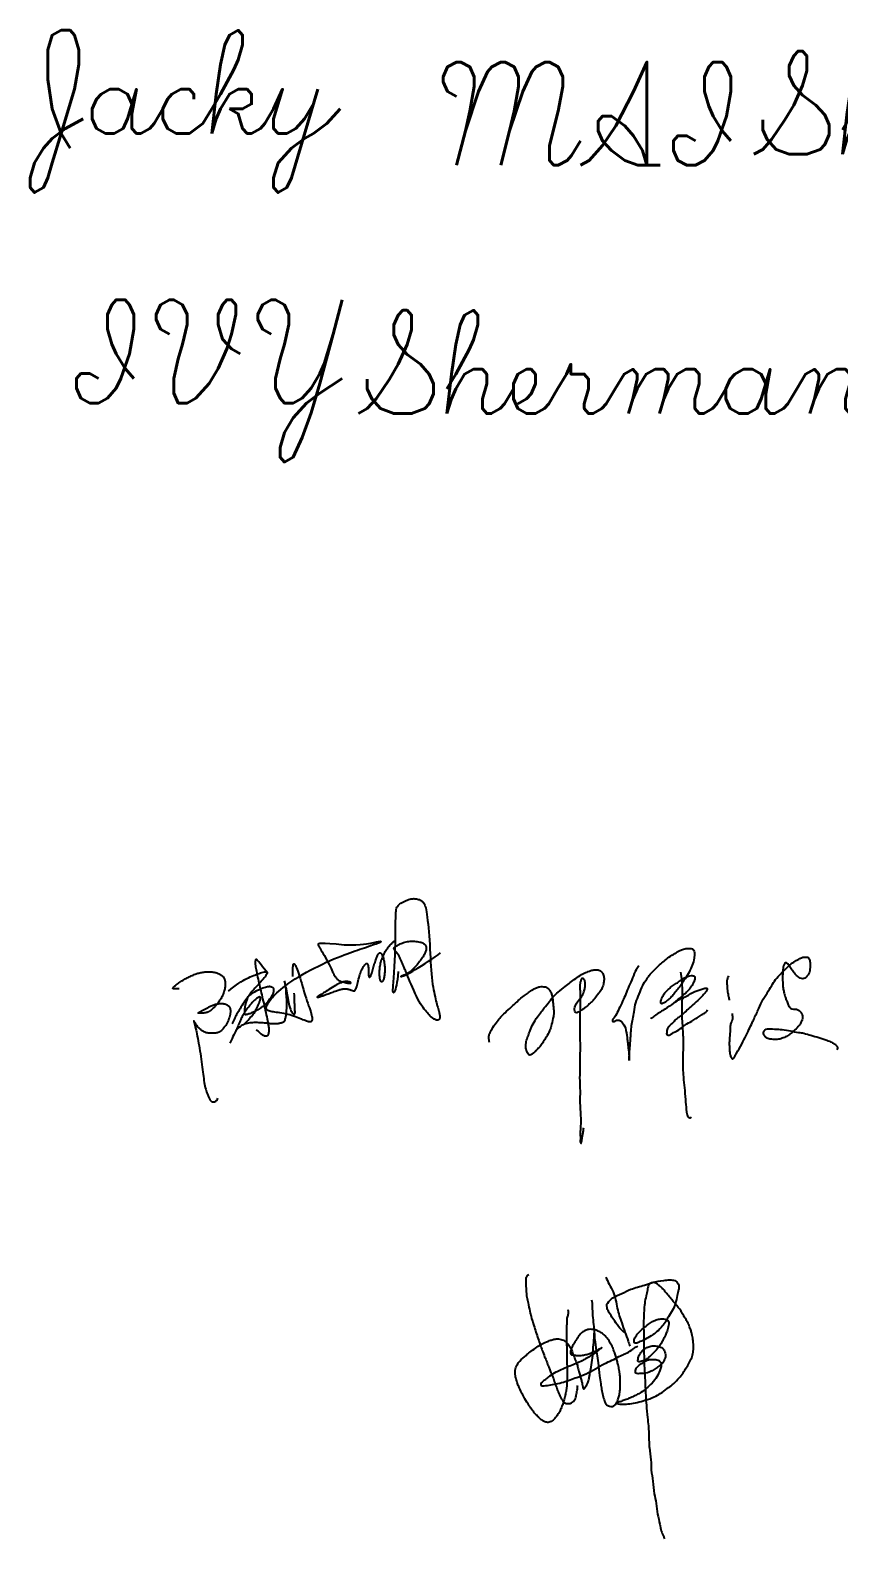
# Model space of a CAD drawing. Header units: millimetres. Extents: x 14385 to 129787, y 107826 to 186798.
# Drawn here: x 64935 to 66647, y 130221 to 133415 of the extents above; entities that cross this region are included whole.
import ezdxf

# ---------------------------------------------------------------- set-up
doc = ezdxf.new("R2010")
doc.units = ezdxf.units.MM
doc.header["$LTSCALE"] = 1000
doc.layers.add('TK', color=1, linetype='Continuous')
doc.styles.add('ar', font='arial.ttf')

msp = doc.modelspace()

# ---------------------------------------------------------------- linework, layer by layer
at = {"layer": 'TK', "color": 12, "linetype": 'Continuous'}
for points in [[(65714, 131422.5), (65713.4, 131413.4), (65712.6, 131405.6), (65711.7, 131398.9), (65710.7, 131393.4), (65709.6, 131388.9), (65708.6, 131385.3), (65707.5, 131382.5), (65706.6, 131380.3), (65705.8, 131378.8), (65705, 131377.9), (65704.4, 131377.5), (65704, 131377.7), (65703.6, 131378.3), (65703.4, 131379.4), (65703.2, 131380.9), (65703.2, 131382.8), (65703.2, 131385.1), (65703.3, 131387.8), (65703.5, 131390.8), (65703.8, 131394.3), (65704.1, 131398.1), (65704.5, 131402.4), (65704.8, 131407.1), (65705.2, 131412.1), (65705.6, 131417.6), (65706, 131423.5), (65706.4, 131429.6), (65706.7, 131435.8), (65707.1, 131442.1), (65707.4, 131448.3), (65707.6, 131454.5), (65707.8, 131460.4), (65708, 131466), (65708.1, 131471.4), (65708.2, 131476.6), (65708.3, 131481.7), (65708.4, 131486.7), (65708.4, 131491.7), (65708.4, 131496.9), (65708.5, 131502.2), (65708.5, 131507.6), (65708.6, 131513.2), (65708.6, 131518.8), (65708.7, 131524.4), (65708.8, 131529.7), (65709, 131534.8), (65709.1, 131539.6), (65709.3, 131543.8), (65709.5, 131547.6), (65709.8, 131550.8), (65710.2, 131553.7), (65710.8, 131556.2), (65711.5, 131558.3), (65712.6, 131560.3), (65713.9, 131562.1), (65715.5, 131563.8), (65717.5, 131565.4), (65719.9, 131567.1), (65722.4, 131568.6), (65725.2, 131570.1), (65728, 131571.4), (65730.8, 131572.6), (65733.6, 131573.7), (65736.3, 131574.6), (65738.9, 131575.3), (65741.2, 131575.9), (65743.4, 131576.3), (65745.6, 131576.5), (65747.6, 131576.6), (65749.5, 131576.5), (65751.4, 131576.4), (65753.3, 131576.1), (65755.2, 131575.7), (65757, 131575.1), (65758.8, 131574.5), (65760.6, 131573.7), (65762.3, 131572.7), (65764, 131571.6), (65765.5, 131570.3), (65766.9, 131568.9), (65768.2, 131567.2), (65769.4, 131565.3), (65770.5, 131563), (65771.5, 131560.2), (65772.5, 131557), (65773.4, 131553.1), (65774.2, 131548.6), (65775, 131543.3), (65775.8, 131537.2), (65776.6, 131530.4), (65777.4, 131522.9), (65778.2, 131514.9), (65778.9, 131506.4), (65779.6, 131497.6), (65780.2, 131488.5), (65780.9, 131479.3), (65781.4, 131470), (65781.9, 131460.7), (65782.5, 131451.5), (65783, 131442.5), (65783.5, 131433.7), (65784.1, 131425.2), (65784.8, 131417.1), (65785.5, 131409.4), (65786.3, 131402.3), (65787.1, 131395.6), (65788.1, 131389.4), (65789.1, 131383.7), (65790.1, 131378.3), (65791.1, 131373.4), (65792.2, 131368.7), (65793.2, 131364.4), (65794.2, 131360.4), (65795.2, 131356.6), (65796.2, 131353.1), (65797.1, 131349.8), (65797.9, 131346.8), (65798.7, 131344), (65799.5, 131341.3), (65800.1, 131338.9), (65800.7, 131336.6), (65801.2, 131334.4), (65801.6, 131332.4), (65802, 131330.6), (65802.2, 131328.9), (65802.3, 131327.4), (65802.4, 131326), (65802.3, 131324.7), (65802.1, 131323.6), (65801.9, 131322.6), (65801.5, 131321.7), (65801, 131320.9), (65800.4, 131320.3), (65799.7, 131319.8), (65798.9, 131319.5), (65798, 131319.3), (65797.1, 131319.3), (65796, 131319.4), (65794.8, 131319.6), (65793.6, 131320), (65792.4, 131320.5), (65791.1, 131321.1), (65789.8, 131321.8), (65788.5, 131322.6), (65787.1, 131323.6), (65785.8, 131324.7), (65784.4, 131325.9), (65782.9, 131327.2), (65781.4, 131328.8), (65779.8, 131330.5), (65778, 131332.4), (65776.1, 131334.6), (65774, 131337), (65771.8, 131339.6), (65769.4, 131342.6), (65766.9, 131346), (65764.3, 131349.7), (65761.6, 131354), (65758.9, 131358.7), (65756, 131364), (65753.1, 131369.8), (65750.2, 131376), (65747.3, 131382.5), (65744.4, 131389), (65741.8, 131395.4), (65739.2, 131401.5), (65737, 131407.1), (65734.9, 131412), (65733.2, 131416.1), (65731.8, 131419.5), (65730.5, 131422.4), (65729.5, 131424.7), (65728.5, 131426.8), (65727.7, 131428.7), (65726.9, 131430.5), (65726, 131432.5), (65725.2, 131434.6), (65724.2, 131437), (65723.2, 131439.4), (65722.2, 131442), (65721.1, 131444.6), (65719.9, 131447.2), (65718.7, 131449.8), (65717.5, 131452.2), (65716.2, 131454.6), (65714.8, 131456.8), (65713.5, 131458.8), (65712.2, 131460.7), (65711, 131462.5), (65709.8, 131464.1), (65708.7, 131465.5), (65707.8, 131466.7), (65707, 131467.8), (65706.3, 131468.8), (65705.7, 131469.6), (65705.4, 131470.3), (65705.1, 131471), (65705.1, 131471.6), (65705.2, 131472.1), (65705.5, 131472.7), (65706, 131473.3), (65706.6, 131474), (65707.4, 131474.6), (65708.4, 131475.3), (65709.6, 131476.1), (65711, 131476.9), (65712.6, 131477.7), (65714.3, 131478.7), (65716.2, 131479.6), (65718.3, 131480.6), (65720.6, 131481.6), (65723, 131482.6), (65725.5, 131483.5), (65728.2, 131484.3), (65731, 131485), (65733.9, 131485.6), (65736.8, 131486), (65739.8, 131486.3), (65742.9, 131486.4), (65745.9, 131486.4), (65748.9, 131486.3), (65751.8, 131486.1), (65754.6, 131485.7), (65757.3, 131485.3), (65759.8, 131484.8), (65762.1, 131484.2), (65764.2, 131483.5), (65766.1, 131482.8), (65767.8, 131481.9), (65769.3, 131480.9), (65770.6, 131479.8), (65771.6, 131478.7), (65772.4, 131477.3), (65773, 131475.9), (65773.4, 131474.4), (65773.6, 131472.9), (65773.7, 131471.3), (65773.6, 131469.6), (65773.3, 131467.9), (65772.9, 131466.2), (65772.3, 131464.5), (65771.7, 131462.7), (65770.9, 131461), (65770.1, 131459.2), (65769.1, 131457.4), (65768.1, 131455.6), (65766.9, 131453.7), (65765.6, 131451.7), (65764.2, 131449.7), (65762.8, 131447.6), (65761.2, 131445.5), (65759.6, 131443.3), (65757.9, 131441.1), (65756.1, 131438.9), (65754.2, 131436.6), (65752.3, 131434.4), (65750.3, 131432.2), (65748.2, 131430), (65746, 131427.9), (65743.8, 131425.9), (65741.6, 131423.9), (65739.4, 131422.1), (65737.2, 131420.5), (65734.9, 131419), (65732.7, 131417.7), (65730.5, 131416.5), (65728.5, 131415.6), (65726.5, 131414.8), (65724.8, 131414.1), (65723.2, 131413.5), (65721.9, 131413), (65721, 131412.6), (65720.3, 131412.3), (65720, 131412.1), (65720, 131411.9), (65720.3, 131411.9), (65720.9, 131412), (65721.7, 131412.1), (65722.8, 131412.4), (65724.2, 131412.9), (65725.8, 131413.4), (65727.7, 131414.2), (65730.1, 131415.3), (65732.9, 131416.7), (65736.2, 131418.4), (65740.2, 131420.6), (65744.9, 131423.3), (65750.5, 131426.5), (65756.8, 131430.3), (65763.8, 131434.6), (65771.1, 131439.2), (65778.5, 131444), (65785.8, 131448.7), (65792.7, 131453.4), (65798.8, 131457.8), (65804.1, 131461.8)], [(65491, 131411.8), (65491.1, 131419.8), (65491.2, 131426.1), (65491.4, 131430.9), (65491.7, 131434.4), (65492.2, 131436.8), (65492.7, 131438.1), (65493.3, 131438.6), (65494, 131438.5), (65494.8, 131437.8), (65495.7, 131436.7), (65496.7, 131435), (65497.8, 131432.8), (65499, 131430.1), (65500.3, 131426.9), (65501.7, 131423.1), (65503.2, 131418.8), (65504.7, 131413.9), (65506.4, 131408.5), (65508.1, 131402.7), (65509.9, 131396.7), (65511.7, 131390.5), (65513.5, 131384.2), (65515.4, 131378), (65517.3, 131371.9), (65519.2, 131366), (65521.1, 131360.4), (65523, 131355), (65524.7, 131350), (65526.3, 131345.3), (65527.8, 131340.9), (65529.1, 131336.9), (65530.1, 131333.3), (65530.9, 131330.1), (65531.5, 131327.3), (65531.9, 131324.9), (65532, 131322.8), (65532, 131321.1), (65531.8, 131319.6), (65531.4, 131318.4), (65531, 131317.4), (65530.4, 131316.7), (65529.6, 131316.1), (65528.8, 131315.8), (65527.9, 131315.6), (65526.9, 131315.5), (65525.8, 131315.6), (65524.5, 131315.8), (65523.3, 131316.2), (65521.9, 131316.6), (65520.4, 131317.2), (65518.8, 131317.8), (65517, 131318.5), (65514.9, 131319.4), (65512.7, 131320.3), (65510.1, 131321.4), (65507.2, 131322.5), (65504, 131323.8), (65500.5, 131325.1), (65496.8, 131326.5), (65492.8, 131327.8), (65488.7, 131329.2), (65484.6, 131330.4), (65480.3, 131331.6), (65476.1, 131332.6), (65472, 131333.5), (65468, 131334.2), (65464, 131334.8), (65460.3, 131335.3), (65456.7, 131335.7), (65453.3, 131336.2), (65450.1, 131336.7), (65447.2, 131337.2), (65444.6, 131337.8), (65442.3, 131338.4), (65440.2, 131339.2), (65438.5, 131340.1), (65437.1, 131341.1), (65436, 131342.2), (65435.3, 131343.5), (65435, 131344.9), (65434.9, 131346.4), (65435.3, 131348.1), (65435.9, 131350), (65436.8, 131352), (65438.1, 131354.2), (65439.6, 131356.5), (65441.3, 131359), (65443.3, 131361.6), (65445.5, 131364.4), (65447.9, 131367.3), (65450.6, 131370.4), (65453.7, 131373.6), (65457.2, 131377.1), (65461.2, 131380.7), (65465.7, 131384.6), (65470.7, 131388.6), (65476.4, 131392.9), (65482.6, 131397.4), (65489.3, 131401.9), (65496.4, 131406.6), (65503.9, 131411.3), (65511.8, 131416), (65519.9, 131420.7), (65528.2, 131425.2), (65536.6, 131429.6), (65545.2, 131433.9), (65553.7, 131438), (65562.1, 131441.9), (65570.3, 131445.5), (65578.3, 131449), (65586, 131452.1), (65593.2, 131455), (65599.9, 131457.7), (65606.2, 131460.1), (65612.2, 131462.2), (65617.8, 131464.2), (65623.1, 131466.1), (65628.2, 131467.8), (65633.1, 131469.5), (65637.9, 131471.1), (65642.7, 131472.7), (65647.4, 131474.2), (65651.9, 131475.8), (65656.2, 131477.2), (65660.2, 131478.6), (65663.9, 131479.9), (65667.3, 131481), (65670.2, 131482.1), (65672.6, 131483), (65674.6, 131483.8), (65676.1, 131484.4), (65677.2, 131484.9), (65677.8, 131485.2), (65677.9, 131485.5), (65677.7, 131485.6), (65676.9, 131485.6), (65675.8, 131485.5), (65674.3, 131485.3), (65672.4, 131485.1), (65670.1, 131484.7), (65667.6, 131484.2), (65664.9, 131483.7), (65661.9, 131483), (65658.7, 131482.4), (65655.3, 131481.6), (65651.5, 131480.8), (65646.8, 131480.1), (65641, 131479.4), (65633.8, 131478.9), (65624.7, 131478.4), (65613.5, 131478.2), (65599.9, 131478.3)], [(65599.9, 131478.3), (65582.6, 131480), (65569.4, 131481), (65559.7, 131481.6), (65552.9, 131481.7), (65548.6, 131481.5), (65546.1, 131480.9), (65545.1, 131480.1), (65544.8, 131479.2), (65545, 131478.2), (65545.4, 131477), (65546.1, 131475.7), (65547.1, 131474.1), (65548.3, 131472.2), (65549.8, 131469.9), (65551.5, 131467.1), (65553.5, 131463.9), (65555.6, 131460.1), (65558, 131455.9), (65560.4, 131451.4), (65562.9, 131446.7), (65565.4, 131442), (65567.8, 131437.3), (65570, 131432.8), (65572.1, 131428.7), (65573.9, 131425), (65575.5, 131421.7), (65577, 131418.8), (65578.3, 131416.2), (65579.4, 131414), (65580.5, 131412), (65581.6, 131410.3), (65582.7, 131408.8), (65583.8, 131407.5), (65585, 131406.3), (65586.2, 131405.3), (65587.5, 131404.4), (65588.9, 131403.6), (65590.4, 131402.8), (65592.1, 131402.1), (65593.8, 131401.4), (65595.7, 131400.8), (65597.7, 131400.2), (65599.8, 131399.6), (65601.8, 131399), (65603.9, 131398.5), (65605.8, 131398.1), (65607.6, 131397.8), (65609.2, 131397.6), (65610.6, 131397.5), (65611.8, 131397.5), (65612.8, 131397.6), (65613.5, 131397.8), (65614, 131398), (65614.3, 131398.3), (65614.3, 131398.6), (65614.1, 131398.9), (65613.7, 131399.3), (65613, 131399.6), (65612.2, 131400), (65611.2, 131400.3), (65610, 131400.6), (65608.6, 131400.8), (65607.2, 131400.9), (65605.6, 131401), (65603.9, 131401), (65602.1, 131400.9), (65600.1, 131400.6), (65598, 131400.2), (65595.8, 131399.6), (65593.3, 131398.7), (65590.6, 131397.6), (65587.7, 131396.2), (65584.5, 131394.6), (65581.2, 131392.7), (65577.8, 131390.6), (65574.3, 131388.5), (65570.8, 131386.3), (65567.5, 131384.1), (65564.3, 131382), (65561.4, 131380.1), (65558.8, 131378.5), (65556.4, 131377), (65554.4, 131375.7), (65552.6, 131374.6), (65551, 131373.6), (65549.6, 131372.8), (65548.3, 131372.1), (65547.2, 131371.4), (65546.2, 131370.8), (65545.4, 131370.3), (65544.6, 131369.8), (65543.9, 131369.4), (65543.4, 131369), (65543.1, 131368.7), (65542.8, 131368.4), (65542.8, 131368.2), (65542.8, 131368), (65543.1, 131367.9), (65543.4, 131367.8), (65543.9, 131367.8), (65544.5, 131367.9), (65545.2, 131368), (65546, 131368.1), (65546.9, 131368.4), (65547.9, 131368.7), (65549, 131369.1), (65550.2, 131369.5), (65551.5, 131370), (65553, 131370.6), (65554.6, 131371.2), (65556.4, 131371.9), (65558.5, 131372.6), (65560.7, 131373.5), (65563.1, 131374.3), (65565.7, 131375.2), (65568.3, 131376.1), (65571, 131377), (65573.7, 131377.9), (65576.3, 131378.8), (65578.8, 131379.7), (65581.1, 131380.6), (65583.3, 131381.3), (65585.3, 131382.1), (65587.3, 131382.8), (65589.1, 131383.4), (65590.8, 131384), (65592.4, 131384.5), (65593.9, 131384.9), (65595.4, 131385.3), (65596.8, 131385.5), (65598.1, 131385.7), (65599.4, 131385.9), (65600.7, 131385.9), (65602, 131385.9), (65603.4, 131385.8), (65604.8, 131385.6), (65606.2, 131385.4), (65607.6, 131385.1), (65609.1, 131384.8), (65610.6, 131384.4), (65612, 131384), (65613.4, 131383.6), (65614.7, 131383.2), (65615.9, 131382.7), (65617, 131382.3), (65617.9, 131381.9), (65618.8, 131381.6), (65619.6, 131381.4), (65620.3, 131381.2), (65620.9, 131381.2), (65621.5, 131381.4), (65622.1, 131381.7), (65622.7, 131382.2), (65623.3, 131383), (65623.9, 131384), (65624.5, 131385.2), (65625.1, 131386.8), (65625.7, 131388.6), (65626.4, 131390.8), (65627.1, 131393.3), (65627.9, 131396.2), (65628.7, 131399.3), (65629.5, 131402.6), (65630.4, 131406.1), (65631.3, 131409.5), (65632.3, 131412.9), (65633.2, 131416.1), (65634.2, 131419.1), (65635.2, 131421.8), (65636.2, 131424.2), (65637.1, 131426.3), (65638.1, 131428.2), (65639.1, 131429.9), (65640, 131431.4), (65641, 131432.8), (65641.9, 131434.1), (65642.8, 131435.2), (65643.6, 131436.3), (65644.4, 131437.2), (65645.2, 131438), (65646, 131438.6), (65646.7, 131439.1), (65647.3, 131439.3), (65647.9, 131439.4), (65648.5, 131439.2), (65649, 131438.8), (65649.5, 131438.1), (65649.9, 131437.3), (65650.2, 131436.2), (65650.5, 131435), (65650.8, 131433.5), (65650.9, 131431.9), (65651.1, 131430.1), (65651.1, 131428.2), (65651.2, 131426.2), (65651.2, 131424.1), (65651.2, 131422.1), (65651.3, 131420.2), (65651.3, 131418.3), (65651.4, 131416.6), (65651.5, 131415.1), (65651.6, 131413.8), (65651.8, 131412.7), (65652, 131411.8), (65652.3, 131411.1), (65652.6, 131410.6), (65652.9, 131410.3), (65653.3, 131410.2), (65653.8, 131410.2), (65654.3, 131410.5), (65654.8, 131411), (65655.4, 131411.7), (65656, 131412.6), (65656.6, 131413.8), (65657.2, 131415.3), (65657.9, 131417), (65658.6, 131419.1), (65659.3, 131421.4), (65659.9, 131423.9), (65660.7, 131426.5), (65661.4, 131429.2), (65662.1, 131432), (65662.9, 131434.7), (65663.6, 131437.4), (65664.4, 131439.9), (65665.2, 131442.4), (65666, 131444.7), (65666.8, 131446.8), (65667.6, 131448.9), (65668.4, 131450.8), (65669.2, 131452.6), (65670, 131454.3), (65670.7, 131455.9), (65671.4, 131457.4), (65672.1, 131458.6), (65672.8, 131459.7), (65673.5, 131460.6), (65674.2, 131461.3), (65674.9, 131461.7), (65675.7, 131461.8), (65676.5, 131461.7), (65677.3, 131461.3), (65678.2, 131460.5), (65679, 131459.6), (65679.8, 131458.3), (65680.6, 131456.8), (65681.4, 131455.1), (65682.1, 131453.1), (65682.8, 131450.9), (65683.4, 131448.5), (65684, 131445.9), (65684.5, 131443.2), (65684.9, 131440.4), (65685.2, 131437.6), (65685.5, 131434.7), (65685.7, 131431.9), (65685.8, 131429.1), (65685.8, 131426.4), (65685.8, 131423.8), (65685.7, 131421.3), (65685.6, 131418.8), (65685.3, 131416.5), (65685.1, 131414.3), (65684.7, 131412.2), (65684.4, 131410.3), (65684, 131408.6), (65683.5, 131407), (65683, 131405.5), (65682.5, 131404.2), (65682, 131403.1), (65681.5, 131402.2), (65681, 131401.4), (65680.5, 131400.9), (65680, 131400.5), (65679.5, 131400.3), (65679.1, 131400.2), (65678.6, 131400.4), (65678.2, 131400.7), (65677.8, 131401.1), (65677.4, 131401.7), (65677, 131402.5), (65676.6, 131403.5), (65676.3, 131404.5), (65676, 131405.8), (65675.7, 131407.1), (65675.5, 131408.6), (65675.2, 131410.2), (65675.1, 131411.9), (65674.9, 131413.8), (65674.8, 131415.7), (65674.8, 131417.8), (65674.8, 131420), (65674.9, 131422.2), (65675, 131424.5), (65675.1, 131426.9), (65675.4, 131429.4), (65675.7, 131431.9), (65676.1, 131434.5), (65676.5, 131437.1), (65677.1, 131439.7), (65677.7, 131442.3), (65678.4, 131445), (65679.2, 131447.6), (65680.1, 131450.2), (65681, 131452.7), (65682.1, 131455.2), (65683.2, 131457.7), (65684.4, 131460.1), (65685.7, 131462.4), (65687, 131464.6), (65688.2, 131466.7), (65689.5, 131468.7), (65690.8, 131470.6), (65692.1, 131472.4), (65693.3, 131474), (65694.6, 131475.6), (65695.8, 131477.1), (65697, 131478.4), (65698.2, 131479.7), (65699.4, 131480.9), (65700.5, 131482), (65701.6, 131483.1), (65702.7, 131484), (65703.8, 131485), (65704.9, 131485.9), (65706.1, 131486.8), (65707.2, 131487.7), (65708.4, 131488.6)], [(65436.8, 131420.6), (65431.5, 131427), (65427.2, 131432.3), (65423.8, 131436.6), (65421.2, 131440), (65419.3, 131442.6), (65417.8, 131444.6), (65416.6, 131446), (65415.7, 131447), (65414.9, 131447.7), (65414.2, 131448.1), (65413.5, 131448.1), (65412.9, 131447.9), (65412.4, 131447.4), (65412.1, 131446.7), (65411.8, 131445.7), (65411.5, 131444.5), (65411.4, 131443.2), (65411.4, 131441.5), (65411.5, 131439.7), (65411.7, 131437.6), (65412, 131435.2), (65412.4, 131432.6), (65412.8, 131429.6), (65413.4, 131426.4), (65414.1, 131422.8), (65414.8, 131418.9), (65415.7, 131414.8), (65416.6, 131410.6), (65417.5, 131406.3), (65418.4, 131401.9), (65419.4, 131397.6), (65420.4, 131393.3), (65421.4, 131389.2), (65422.3, 131385.1), (65423.3, 131381.1), (65424.3, 131377), (65425.3, 131373), (65426.3, 131368.8), (65427.3, 131364.5), (65428.4, 131359.9), (65429.5, 131355.2), (65430.6, 131350.3), (65431.8, 131345.3), (65432.9, 131340.3), (65434, 131335.5), (65435, 131330.8), (65436, 131326.4), (65436.8, 131322.3), (65437.6, 131318.7), (65438.3, 131315.4), (65438.8, 131312.5), (65439.3, 131309.8), (65439.7, 131307.4), (65439.9, 131305.1), (65440.1, 131303), (65440.3, 131300.9), (65440.3, 131298.8), (65440.3, 131296.8), (65440.1, 131294.9), (65439.9, 131293.1), (65439.6, 131291.4), (65439.2, 131289.8), (65438.8, 131288.5), (65438.2, 131287.4), (65437.5, 131286.5), (65436.8, 131285.9), (65435.9, 131285.5), (65435, 131285.3), (65434.1, 131285.3), (65433.2, 131285.4), (65432.2, 131285.5), (65431.2, 131285.8), (65430.2, 131286.2), (65429.3, 131286.6), (65428.3, 131287.1), (65427.3, 131287.6), (65426.4, 131288.2), (65425.4, 131289), (65424.3, 131289.8), (65423.3, 131290.7), (65422.2, 131291.7), (65421.1, 131292.8), (65420, 131293.9), (65418.8, 131295), (65417.6, 131296), (65416.3, 131297), (65415, 131297.7), (65413.6, 131298.3)], [(65250.4, 131385.9), (65247.2, 131385.7), (65244.5, 131385.5), (65242.2, 131385.5), (65240.4, 131385.5), (65239.1, 131385.7), (65238.1, 131385.9), (65237.5, 131386.3), (65237.3, 131386.7), (65237.3, 131387.3), (65237.7, 131388), (65238.3, 131388.8), (65239.1, 131389.7), (65240.2, 131390.7), (65241.5, 131391.7), (65242.9, 131392.9), (65244.5, 131394.1), (65246.3, 131395.4), (65248.1, 131396.8), (65250.1, 131398.2), (65252.2, 131399.6), (65254.3, 131401), (65256.5, 131402.4), (65258.7, 131403.8), (65260.9, 131405.2), (65263, 131406.5), (65265.2, 131407.7), (65267.4, 131408.9), (65269.5, 131410), (65271.7, 131411), (65273.8, 131412.1), (65275.9, 131413), (65278, 131414), (65280, 131414.8), (65282.1, 131415.7), (65284.1, 131416.5), (65286.2, 131417.2), (65288.2, 131417.9), (65290.2, 131418.5), (65292.3, 131419.1), (65294.3, 131419.7), (65296.4, 131420.2), (65298.4, 131420.6), (65300.5, 131421), (65302.6, 131421.3), (65304.7, 131421.5), (65306.9, 131421.7), (65309.1, 131421.8), (65311.3, 131421.9), (65313.5, 131421.9), (65315.8, 131421.8), (65318, 131421.7), (65320.2, 131421.5), (65322.4, 131421.2), (65324.5, 131420.9), (65326.5, 131420.5), (65328.4, 131420), (65330.2, 131419.5), (65331.9, 131418.9), (65333.4, 131418.3), (65334.9, 131417.6), (65336.3, 131416.9), (65337.5, 131416.2), (65338.7, 131415.5), (65339.8, 131414.7), (65340.8, 131414), (65341.7, 131413.2), (65342.6, 131412.4), (65343.4, 131411.6), (65344.1, 131410.7), (65344.8, 131409.7), (65345.4, 131408.7), (65345.9, 131407.6), (65346.4, 131406.5), (65346.8, 131405.2), (65347.2, 131403.9), (65347.5, 131402.5), (65347.7, 131400.9), (65347.9, 131399.3), (65348, 131397.6), (65348.1, 131395.8), (65348, 131393.9), (65347.9, 131391.9), (65347.7, 131389.9), (65347.4, 131387.7), (65347, 131385.5), (65346.5, 131383.3), (65346, 131381.1), (65345.3, 131378.8), (65344.4, 131376.5), (65343.5, 131374.2), (65342.5, 131371.9), (65341.4, 131369.7), (65340.3, 131367.5), (65339.1, 131365.4), (65337.9, 131363.3), (65336.7, 131361.4), (65335.4, 131359.6), (65334.2, 131357.9), (65332.9, 131356.3), (65331.7, 131354.8), (65330.5, 131353.3), (65329.4, 131352), (65328.3, 131350.8), (65327.2, 131349.6), (65326.2, 131348.5), (65325.3, 131347.4), (65324.4, 131346.4), (65323.6, 131345.5), (65322.8, 131344.6), (65322, 131343.8), (65321.2, 131343), (65320.5, 131342.3), (65319.8, 131341.6), (65319.1, 131341), (65318.5, 131340.4), (65317.8, 131339.8), (65317.1, 131339.3), (65316.4, 131338.8), (65315.7, 131338.3), (65314.9, 131337.9), (65314.2, 131337.5), (65313.4, 131337.1), (65312.6, 131336.7), (65311.7, 131336.4), (65310.9, 131336.1), (65310, 131335.9), (65309.1, 131335.6), (65308.2, 131335.4), (65307.3, 131335.2), (65306.4, 131335), (65305.4, 131334.8), (65304.4, 131334.6), (65303.3, 131334.5), (65302.2, 131334.4), (65301, 131334.2), (65299.7, 131334.1), (65298.3, 131334), (65296.9, 131334), (65295.4, 131333.9), (65294.1, 131333.9), (65292.9, 131333.9), (65292, 131334), (65291.3, 131334.2), (65291, 131334.5), (65291, 131334.8), (65291.4, 131335.2), (65292.1, 131335.7), (65293, 131336.2), (65294.2, 131336.8), (65295.4, 131337.5), (65296.8, 131338.1), (65298.1, 131338.8), (65299.5, 131339.5), (65300.8, 131340.2), (65302.1, 131340.9), (65303.4, 131341.7), (65304.7, 131342.4), (65306, 131343.2), (65307.4, 131344), (65308.8, 131344.8), (65310.3, 131345.7), (65311.8, 131346.5), (65313.4, 131347.4), (65315, 131348.2), (65316.6, 131349.1), (65318.4, 131349.9), (65320.1, 131350.6), (65321.9, 131351.3), (65323.7, 131352), (65325.6, 131352.6), (65327.4, 131353.1), (65329.3, 131353.5), (65331.1, 131353.9), (65332.9, 131354.2), (65334.6, 131354.5), (65336.3, 131354.6), (65338, 131354.7), (65339.5, 131354.7), (65341, 131354.7), (65342.4, 131354.6), (65343.8, 131354.4), (65345.1, 131354.2), (65346.4, 131353.9), (65347.6, 131353.6), (65348.8, 131353.3), (65349.9, 131352.9), (65351, 131352.5), (65352, 131352), (65353, 131351.4), (65353.9, 131350.7), (65354.8, 131349.9), (65355.7, 131349), (65356.4, 131347.9), (65357.1, 131346.8), (65357.8, 131345.4), (65358.3, 131343.9), (65358.7, 131342.2), (65358.9, 131340.4), (65359, 131338.4), (65359, 131336.1), (65358.7, 131333.7), (65358.3, 131331.1), (65357.7, 131328.3), (65357, 131325.5), (65356, 131322.6), (65354.9, 131319.6), (65353.7, 131316.7), (65352.3, 131313.8), (65350.7, 131311), (65349, 131308.3), (65347.3, 131305.7), (65345.4, 131303.3), (65343.6, 131301.1), (65341.7, 131299.1), (65339.9, 131297.3), (65338.2, 131295.9), (65336.5, 131294.7), (65334.9, 131293.7), (65333.3, 131293), (65331.8, 131292.5), (65330.2, 131292.2), (65328.5, 131291.9), (65326.8, 131291.8), (65324.9, 131291.7), (65322.9, 131291.6), (65320.7, 131291.6), (65318.5, 131291.6), (65316.3, 131291.7), (65314, 131291.8), (65311.9, 131292), (65309.8, 131292.2), (65307.9, 131292.6), (65306.2, 131293.1), (65304.6, 131293.6), (65303.1, 131294.3), (65301.8, 131295), (65300.5, 131295.9), (65299.3, 131296.7), (65298.1, 131297.7), (65296.8, 131298.7), (65295.6, 131299.8), (65294.3, 131300.9), (65293, 131302.1), (65291.7, 131303.4), (65290.4, 131304.8), (65289.1, 131306.2), (65287.9, 131307.7), (65286.8, 131309.3), (65285.7, 131311), (65284.7, 131312.7), (65283.8, 131314.3), (65283, 131315.8), (65282.4, 131317), (65281.9, 131317.8), (65281.6, 131318.2), (65281.5, 131318), (65281.6, 131317.3), (65281.9, 131316), (65282.4, 131314.1), (65283, 131311.8), (65283.6, 131309), (65284.4, 131305.9), (65285.3, 131302.3), (65286.2, 131298.5), (65287.1, 131294.4), (65288, 131290.1), (65288.9, 131285.6), (65289.8, 131280.8), (65290.8, 131275.8), (65291.7, 131270.7), (65292.7, 131265.3), (65293.6, 131259.8), (65294.5, 131254.2), (65295.4, 131248.5), (65296.2, 131242.7), (65297.1, 131236.9), (65297.9, 131231.1), (65298.6, 131225.5), (65299.4, 131220), (65300.1, 131214.6), (65300.7, 131209.5), (65301.3, 131204.7), (65301.9, 131200), (65302.5, 131195.6), (65303.1, 131191.4), (65303.7, 131187.4), (65304.3, 131183.6), (65305.1, 131180), (65305.8, 131176.6), (65306.7, 131173.5), (65307.5, 131170.5), (65308.4, 131167.8), (65309.3, 131165.2), (65310.2, 131162.9), (65311, 131160.7), (65311.8, 131158.8), (65312.6, 131157), (65313.3, 131155.5), (65314, 131154.1), (65314.6, 131152.9), (65315.2, 131151.8), (65315.8, 131150.8), (65316.4, 131150), (65317, 131149.2), (65317.7, 131148.5), (65318.3, 131147.9), (65319, 131147.3), (65319.8, 131146.9), (65320.6, 131146.5), (65321.4, 131146.3), (65322.4, 131146.1), (65323.4, 131146.1), (65324.5, 131146.3), (65325.6, 131146.6), (65326.8, 131147.1), (65328, 131147.8), (65329.2, 131148.9), (65330.4, 131150.2), (65331.4, 131152), (65332.4, 131154.1)], [(65355, 131380.6), (65360.9, 131385.7), (65366.5, 131390.1), (65371.7, 131394), (65376.7, 131397.4), (65381.4, 131400.4), (65385.8, 131403), (65389.9, 131405.2), (65393.9, 131407.3), (65397.6, 131409.1), (65401.1, 131410.8), (65404.5, 131412.3), (65407.7, 131413.7), (65410.9, 131414.9), (65413.9, 131416.1), (65416.9, 131417.2), (65419.9, 131418.2), (65422.8, 131419.2), (65425.7, 131420.1), (65428.4, 131420.9), (65430.9, 131421.4), (65433, 131421.7), (65434.8, 131421.7), (65436.1, 131421.4), (65436.8, 131420.6), (65436.9, 131419.4), (65436.5, 131417.9), (65435.6, 131415.9), (65434.2, 131413.7), (65432.5, 131411.3), (65430.5, 131408.7), (65428.3, 131405.9), (65425.9, 131403.2), (65423.4, 131400.4), (65420.9, 131397.7), (65418.4, 131395), (65415.9, 131392.3), (65413.4, 131389.6), (65411, 131387.1), (65408.7, 131384.5), (65406.6, 131382.1), (65404.5, 131379.7), (65402.6, 131377.4), (65400.8, 131375), (65399, 131372.7), (65397.3, 131370.3), (65395.5, 131367.8), (65393.7, 131365.1), (65391.8, 131362.3), (65389.8, 131359.4), (65387.7, 131356.2), (65385.6, 131353.1), (65383.5, 131349.8), (65381.4, 131346.7), (65379.4, 131343.6), (65377.6, 131340.6), (65375.9, 131337.9), (65374.4, 131335.4), (65373, 131333.2), (65371.9, 131331.1), (65370.9, 131329.2), (65369.9, 131327.4), (65369.1, 131325.7), (65368.3, 131324.1), (65367.5, 131322.5), (65366.8, 131320.9), (65366.1, 131319.3), (65365.4, 131317.8), (65364.6, 131316.3), (65363.9, 131314.9), (65363.2, 131313.6), (65362.5, 131312.4), (65361.8, 131311.4)], [(65398.2, 131371.5), (65402.7, 131374.5), (65409.5, 131378.6), (65415.3, 131381.9), (65420.2, 131384.4), (65424.3, 131386.3), (65427.8, 131387.7), (65430.8, 131388.8), (65433.3, 131389.5), (65435.5, 131390.1), (65437.5, 131390.5), (65439.1, 131390.8), (65440.6, 131390.9), (65441.9, 131391), (65443, 131390.9), (65444, 131390.7), (65444.9, 131390.5), (65445.8, 131390.2), (65446.6, 131389.8), (65447.4, 131389.4), (65448.1, 131388.9), (65448.7, 131388.3), (65449.2, 131387.6), (65449.7, 131386.9), (65450, 131386.1), (65450.3, 131385.3), (65450.5, 131384.4), (65450.5, 131383.4), (65450.5, 131382.4), (65450.5, 131381.3), (65450.3, 131380.2), (65450, 131379), (65449.7, 131377.8), (65449.3, 131376.6), (65448.9, 131375.3), (65448.3, 131374), (65447.7, 131372.7), (65447, 131371.3), (65446.2, 131369.9), (65445.3, 131368.4), (65444.3, 131366.8), (65443.2, 131365.2), (65442, 131363.5), (65440.7, 131361.8), (65439.4, 131360.1), (65438, 131358.4), (65436.6, 131356.8), (65435.2, 131355.2), (65433.8, 131353.7), (65432.4, 131352.3), (65431, 131351), (65429.6, 131349.8), (65428.1, 131348.6), (65426.6, 131347.4), (65424.9, 131346.3), (65423.2, 131345.1), (65421.3, 131343.9), (65419.3, 131342.7), (65417.2, 131341.4), (65414.9, 131340.2), (65412.7, 131338.9), (65410.4, 131337.7), (65408.1, 131336.6), (65405.9, 131335.5), (65403.7, 131334.6), (65401.7, 131333.7), (65399.9, 131333), (65398.1, 131332.4), (65396.6, 131331.9), (65395.1, 131331.5), (65393.9, 131331.2), (65392.8, 131331), (65391.9, 131330.8), (65391.2, 131330.8), (65390.6, 131330.8), (65390.2, 131331), (65389.9, 131331.4), (65389.7, 131332), (65389.5, 131332.9), (65389.4, 131334.2), (65389.4, 131335.8), (65389.4, 131337.9), (65389.4, 131340.4), (65389.7, 131343.5), (65390.2, 131347.2), (65391.1, 131351.6), (65392.4, 131356.7), (65394.3, 131362.6), (65396.8, 131369.4)], [(65478.5, 131349.1), (65478.5, 131355.1), (65478.3, 131362), (65477.9, 131369.3), (65477.4, 131376.8), (65476.8, 131384.2), (65475.9, 131391.2), (65474.8, 131397.4), (65473.5, 131402.4)], [(65476.7, 131390), (65478.8, 131376.5), (65480.7, 131365.7), (65482.3, 131357.2), (65483.7, 131350.7), (65484.9, 131345.9), (65486.1, 131342.4), (65487.1, 131339.8), (65488.1, 131337.9), (65489.1, 131336.3), (65490.1, 131334.9), (65491.1, 131333.8), (65492.1, 131333), (65493, 131332.4), (65493.7, 131332.2), (65494.4, 131332.1), (65495, 131332.4), (65495.4, 131332.9), (65495.6, 131333.7), (65495.8, 131334.9), (65495.8, 131336.3), (65495.8, 131338), (65495.7, 131340.1), (65495.6, 131342.6), (65495.4, 131345.4), (65495.3, 131348.6), (65495.2, 131352.2), (65495, 131355.9), (65494.9, 131359.9), (65494.7, 131364), (65494.6, 131368.1), (65494.4, 131372.2), (65494.1, 131376.3)], [(65388.4, 131310.9), (65390.1, 131312.7), (65392, 131314.7), (65394.2, 131317), (65396.5, 131319.5), (65398.8, 131322.1), (65401.1, 131324.7), (65403.4, 131327.3), (65405.5, 131329.8), (65407.3, 131332.2), (65409, 131334.4), (65410.4, 131336.6), (65411.7, 131338.6), (65412.8, 131340.5), (65413.8, 131342.4), (65414.8, 131344.2), (65415.6, 131345.9), (65416.4, 131347.6), (65417.1, 131349.3), (65417.9, 131350.9), (65418.5, 131352.5), (65419.1, 131354), (65419.7, 131355.5), (65420.3, 131357), (65420.8, 131358.5), (65421.3, 131359.9), (65421.7, 131361.3), (65422.1, 131362.6), (65422.4, 131363.8), (65422.7, 131364.9), (65422.8, 131365.9), (65422.8, 131366.7), (65422.7, 131367.4), (65422.4, 131367.9), (65422, 131368.2), (65421.5, 131368.4), (65420.8, 131368.4), (65420, 131368.2), (65419.1, 131367.9), (65418.1, 131367.4), (65417.1, 131366.8), (65415.9, 131366.1), (65414.6, 131365.2), (65413.3, 131364.2), (65411.8, 131363), (65410.3, 131361.7), (65408.7, 131360.2), (65407.1, 131358.6), (65405.3, 131356.7), (65403.5, 131354.7), (65401.6, 131352.5), (65399.7, 131350.2), (65397.8, 131347.8), (65395.9, 131345.3), (65394.1, 131342.9), (65392.4, 131340.5), (65390.7, 131338.1), (65389.2, 131335.9), (65387.9, 131333.7), (65386.6, 131331.6), (65385.4, 131329.4), (65384.2, 131327.3), (65383.1, 131325.1), (65382.1, 131322.9), (65381, 131320.5), (65379.9, 131318.1), (65378.7, 131315.5), (65377.6, 131312.8), (65376.4, 131310.1), (65375.3, 131307.3), (65374.1, 131304.6), (65372.9, 131301.8), (65371.7, 131299.1), (65370.4, 131296.5), (65369.1, 131293.8), (65367.7, 131291), (65366.2, 131288), (65364.5, 131284.5), (65362.6, 131280.6), (65360.5, 131276.1), (65358.1, 131270.9)], [(65371.8, 131299.5), (65372.2, 131299.8), (65373.1, 131300.6), (65374.4, 131301.8), (65376, 131303.1), (65377.9, 131304.7), (65380.1, 131306.2), (65382.4, 131307.8), (65384.8, 131309.2), (65387.3, 131310.5), (65389.8, 131311.6), (65392.4, 131312.5), (65395.1, 131313.2), (65397.8, 131313.8), (65400.6, 131314.2), (65403.5, 131314.5), (65406.5, 131314.7), (65409.5, 131314.8), (65412.6, 131314.9), (65415.7, 131314.8), (65418.8, 131314.7), (65421.8, 131314.5), (65424.8, 131314.3), (65427.6, 131314.1), (65430.3, 131313.9), (65432.8, 131313.7), (65435.1, 131313.4), (65437.2, 131313.2), (65439.2, 131313), (65441.1, 131312.8), (65442.9, 131312.6), (65444.6, 131312.5), (65446.2, 131312.3), (65447.8, 131312.2), (65449.3, 131312.2), (65450.8, 131312.1), (65452.3, 131312.1), (65453.8, 131312.1), (65455.3, 131312.2), (65456.8, 131312.3), (65458.4, 131312.4), (65459.9, 131312.6), (65461.5, 131312.8), (65463.1, 131313.1), (65464.7, 131313.4), (65466.2, 131313.7), (65467.6, 131314.1), (65469, 131314.6), (65470.2, 131315), (65471.3, 131315.6), (65472.3, 131316.2), (65473.2, 131317.1), (65473.9, 131318.2), (65474.6, 131319.6), (65475.2, 131321.4), (65475.8, 131323.7), (65476.3, 131326.4), (65476.8, 131329.8), (65477.2, 131333.4), (65477.6, 131337.2), (65477.9, 131340.9), (65478.2, 131344.1), (65478.4, 131346.7), (65478.5, 131348.5), (65478.5, 131349.1)]]:
    msp.add_lwpolyline(points, dxfattribs=at)
for points in [[(66203.3, 131234.2), (66203.9, 131250.3), (66205.1, 131265.9), (66206.1, 131278), (66207.1, 131293), (66208.5, 131308.2), (66210.8, 131321.7), (66213.6, 131337), (66217.4, 131356.2), (66224.5, 131374.3), (66231.9, 131392.9), (66240.4, 131406), (66247.8, 131416.4), (66257.9, 131426.8), (66265.5, 131434.4), (66274.6, 131442.4), (66284.5, 131450.3), (66297.1, 131458.7), (66308, 131465.3), (66313.8, 131468.2), (66323.2, 131470.9), (66331.6, 131471.2), (66337.2, 131470.1), (66340.8, 131465.1), (66341.6, 131458.6), (66340.2, 131446.9), (66335.3, 131432.1), (66328.2, 131417.6), (66319.3, 131403.7), (66313.6, 131394.3), (66306.1, 131384.7), (66299.2, 131376.3), (66293.1, 131369.2), (66286.3, 131363.1), (66280.1, 131357.7), (66273.5, 131354.5), (66271, 131354.3), (66270.2, 131356.6), (66270.8, 131361.8), (66272.9, 131367.3), (66279.1, 131377.3), (66286, 131384.2), (66292.7, 131390.5), (66301.3, 131396.2), (66305.3, 131398.7), (66314.3, 131405.2), (66322, 131409.8), (66328.9, 131412.7), (66335, 131413.7), (66338.7, 131413.5), (66341.4, 131412), (66342.1, 131408.4), (66341.6, 131404.3), (66339.1, 131398), (66335.4, 131391.4), (66329.1, 131383), (66323, 131376.8), (66317, 131371.4), (66307.3, 131363.6), (66297.3, 131355.3), (66279.4, 131342.9), (66269.3, 131336.6), (66259.3, 131330), (66250.3, 131323.3), (66248.6, 131322)], [(66421.2, 131333.5), (66421.7, 131327.2), (66421.4, 131319.9), (66419.3, 131314.6), (66417.4, 131307.1), (66417, 131296.4), (66416.2, 131285.4), (66415.4, 131274.6), (66415.6, 131260.7), (66416.2, 131251.8), (66417, 131245.8), (66419.6, 131239.7), (66421.3, 131237.6), (66423.5, 131237.9), (66426.9, 131242.1), (66430.6, 131249.2), (66441.5, 131268.8), (66450.9, 131287.1), (66458.9, 131303.4), (66465.1, 131316.9), (66475.2, 131338.5), (66484.8, 131359.4), (66495.2, 131376.7), (66505, 131392.6), (66513.1, 131405.2), (66524.1, 131417.4), (66534.9, 131428.2), (66544, 131436.5), (66554.4, 131444), (66564.8, 131449.9), (66570.9, 131452.4), (66577.6, 131453), (66580.8, 131452.4), (66584.5, 131449.5), (66585.9, 131444.2), (66586.7, 131437.6), (66586.1, 131427.2), (66584.9, 131420.8), (66581.9, 131415.2), (66577, 131409.7), (66573.4, 131407.7), (66568.4, 131407.3), (66563.1, 131409.5), (66556.2, 131415.2), (66550.2, 131422.3), (66545, 131430), (66542.2, 131434.7), (66539.1, 131438.7), (66535.4, 131440.6), (66532.9, 131439.9), (66530.2, 131434.4), (66528.6, 131422.7), (66528.2, 131410.1), (66528.4, 131397.1), (66529.2, 131387.5), (66531, 131378.8), (66533.4, 131368.8), (66536, 131361.9), (66539.2, 131354), (66542.9, 131346.8), (66547.9, 131343.5), (66554.4, 131342.7), (66560.7, 131341.3), (66565.6, 131337.4), (66570.3, 131328.5), (66569.9, 131322.6), (66568.5, 131317.8), (66565, 131310.7), (66561, 131305.6), (66551.9, 131296.6), (66544.3, 131290.1), (66536.3, 131285.1), (66527.3, 131280.9), (66516.4, 131278.6), (66505.6, 131278.8), (66497.1, 131280.6), (66493.4, 131282.6), (66489.3, 131287.5), (66487.9, 131294.7), (66490.5, 131298.5), (66495.9, 131300.7), (66510.8, 131300.6), (66527.4, 131299.3), (66544.8, 131296.5), (66561.5, 131293.5), (66573, 131291.6), (66588.2, 131287.3), (66604.9, 131282.7), (66622, 131276.8), (66632.1, 131272.5), (66639.1, 131268.3), (66643.5, 131263), (66644.1, 131259.9), (66642.7, 131256.5)], [(65907.6, 131272.3), (65906.2, 131282.2), (65909, 131293.5), (65914.7, 131303.7), (65923.7, 131316.6), (65940.4, 131335.1), (65953.8, 131347.3), (65965.8, 131358.4), (65976.8, 131368), (65986, 131374.5), (65994.6, 131380.8), (66005.2, 131387.2), (66012, 131389.8), (66021.9, 131390.1), (66029.8, 131388.1), (66033.9, 131383.6), (66038.1, 131376.9), (66041.9, 131356.8), (66042.9, 131347.6), (66043.5, 131331.7), (66041.9, 131322.7), (66038, 131306.6), (66034.8, 131296.8), (66027.9, 131283.7), (66021.5, 131273.5), (66016.4, 131266), (66008.9, 131257.7), (66003.6, 131252), (65997.7, 131247.4), (65992.9, 131245.1), (65989.2, 131248.1), (65985.6, 131255.2), (65984.3, 131265.6), (65986.2, 131277.2), (65989.8, 131287.7), (65993.8, 131297.5), (65999.9, 131311.5), (66009.2, 131326.1), (66017.3, 131337.3), (66023.3, 131345.1), (66034.2, 131358.4), (66043.3, 131369.7), (66052.9, 131378.5), (66068, 131390.9), (66078.7, 131399.3), (66090, 131407.2), (66102.6, 131415.7), (66114.1, 131421.2), (66124.4, 131425), (66133.2, 131426.2), (66141.2, 131424.4), (66146.2, 131419.8), (66149.6, 131412), (66149.9, 131403.4), (66148, 131393), (66145.6, 131386.7), (66140, 131377.5), (66134.4, 131370.2), (66126.7, 131360.9), (66118.9, 131353.6), (66110.5, 131346.3), (66105.9, 131342.8), (66099.5, 131338.5), (66095.1, 131336), (66089.7, 131335.7), (66088.2, 131338.5), (66089.2, 131349.2), (66094.1, 131358.4), (66102, 131368.7), (66107.5, 131379.5), (66109.6, 131387.5), (66110.2, 131395.6), (66109.5, 131402.1), (66108.7, 131404.6), (66107.4, 131406.5), (66105.7, 131407.4), (66103.7, 131407.4), (66101.7, 131405.5), (66100.6, 131402.7), (66099.3, 131396.9), (66098.9, 131390.9), (66099.3, 131378.5), (66099.3, 131371.6), (66099.8, 131357.1), (66099.3, 131340.3), (66098.9, 131322.7), (66098.9, 131308.8), (66098.7, 131292.5), (66098.7, 131282.2), (66099.5, 131259.1), (66098.7, 131239.4), (66098.7, 131216.7), (66098.5, 131190.8), (66099.2, 131170), (66099, 131144.4), (66100.5, 131117.6), (66100.5, 131095.2), (66099.6, 131079.7), (66100, 131070.2), (66099.8, 131064.7), (66100.3, 131060.2), (66101.3, 131058.5), (66102.2, 131061), (66103.9, 131071.4), (66105.4, 131078.7), (66106.5, 131086.7), (66107.2, 131091.4)], [(66312, 131421.1), (66315.5, 131383.5), (66314.6, 131345.4), (66315.9, 131308.1), (66317.6, 131275.7), (66316.8, 131236.2), (66318.1, 131199), (66320.2, 131176.4), (66322.4, 131151.3), (66324.1, 131129.7), (66326, 131118.8), (66328.4, 131114.7), (66330, 131113.6), (66332.3, 131112.5), (66334.9, 131114.6)], [(66413.3, 131413.3), (66410.7, 131405.6), (66410.6, 131393), (66411.7, 131379.1), (66413.7, 131369), (66415.3, 131361.5)], [(66298.4, 131356.2), (66311.3, 131363.8), (66320.7, 131368), (66331.1, 131374), (66342, 131379.9), (66351, 131383), (66359, 131385.9), (66363.3, 131386.9), (66367.4, 131386.9), (66368.5, 131385.2), (66366, 131380.1), (66362.5, 131375.7), (66355.5, 131367.8), (66341.4, 131354.8), (66328.9, 131343.3), (66318.8, 131334.1), (66313.2, 131329.1), (66306.5, 131324.1), (66299.4, 131318.3), (66297.3, 131315.4), (66291.9, 131310.8), (66288.1, 131306.8), (66284.5, 131301.6), (66282.7, 131292.6), (66282.7, 131289.3), (66285.6, 131287.6), (66293.5, 131290.7), (66308.2, 131298.9), (66322.2, 131309.5), (66335.9, 131317.3), (66344.7, 131322.9), (66353.7, 131328.7), (66361.2, 131333.3), (66367, 131337.7), (66369.1, 131340.9)], [(65990.6, 130779.8), (65986.4, 130776.7), (65984.3, 130769.2), (65984.8, 130755.6), (65985.5, 130744), (65986.6, 130732.9), (65989.1, 130720.7), (65993, 130703.1), (65996.8, 130688), (66001.5, 130673), (66005.9, 130658.4), (66010.5, 130644.9), (66015.3, 130631)], [(66153.7, 130775.3), (66160.7, 130760.5), (66169.3, 130744.2), (66178.2, 130709.3), (66187.4, 130678.3), (66194.3, 130658.8), (66201.2, 130639.6), (66203.1, 130633.9), (66205, 130628.9)], [(66192.7, 130658), (66180.9, 130670.6), (66174.7, 130678.8), (66166.9, 130690.7), (66159.4, 130703.2), (66156.4, 130710.8), (66156, 130717), (66157.9, 130720.4), (66169, 130731.3), (66187.8, 130740.7), (66206.9, 130749.5), (66235.7, 130758.3), (66252.5, 130763.7), (66276.6, 130768.3), (66288.9, 130769.4), (66295, 130769), (66304.1, 130765.4), (66308.7, 130755.8), (66307.9, 130748.5), (66305.2, 130736.2), (66301.1, 130719.3), (66295.2, 130705.6), (66286.4, 130691.1), (66279.6, 130679.5), (66270.7, 130668.5), (66259, 130657.2), (66249.6, 130650.7), (66236.4, 130643.5), (66226.8, 130638.7), (66221.2, 130636.1), (66214.6, 130636.5), (66213.6, 130639.8), (66215.4, 130646.4), (66222.4, 130656.7), (66234, 130667.6), (66244.2, 130675.7), (66252.8, 130681.3), (66262.7, 130685.6), (66273, 130686.9), (66279.3, 130686.3), (66283.9, 130684.5), (66286.9, 130680.5), (66286.9, 130675.9), (66284.1, 130663.4), (66281, 130654.7), (66276.1, 130644.5), (66270.8, 130634.9), (66265.4, 130626.8), (66256.5, 130616.6), (66247.4, 130607.8), (66242.5, 130603.3), (66235.6, 130599.2), (66230.2, 130597), (66224.8, 130596.2), (66222.4, 130596.5), (66221.9, 130599.2), (66223, 130606.2), (66227, 130613.9), (66232.1, 130620.4), (66238.4, 130625), (66247.1, 130628.7), (66256.3, 130629.8), (66265.7, 130628.2), (66273.5, 130625.2), (66278, 130619), (66280.2, 130609.1), (66277.4, 130599.4), (66273, 130592.4), (66266, 130586.6), (66258.4, 130581.1), (66249.6, 130576), (66234.2, 130571.2), (66225.4, 130570.9), (66219.5, 130570.9), (66216.5, 130573.9), (66216.8, 130577.9), (66220, 130584.9), (66229.4, 130592.1), (66236.4, 130597), (66246.6, 130600.7), (66257.1, 130601), (66266.5, 130598.6), (66270, 130594.3), (66271, 130586.2), (66268.3, 130577.8), (66262.1, 130564.5), (66251.7, 130551.1), (66239.5, 130539.5), (66228.3, 130531.3), (66218.7, 130525.9), (66211, 130522.1), (66201.8, 130518), (66192.5, 130514.7), (66184.1, 130511.5), (66176.8, 130509.5)], [(66123.8, 130727.4), (66124.8, 130720.6), (66125.2, 130708.2), (66128.3, 130670.4), (66131, 130638.1), (66134.7, 130613.1), (66137.4, 130594), (66140.7, 130566.6), (66143.1, 130549.3), (66144.8, 130537.9), (66147.3, 130525.1), (66151.3, 130512.8), (66154.2, 130506.1), (66159.2, 130502.8), (66164.4, 130501.5), (66171.1, 130502.8), (66173.9, 130505.3), (66177.5, 130510.7), (66180.9, 130519.8), (66182.9, 130528.6), (66184.3, 130539.8), (66184.2, 130558.6), (66183.7, 130568), (66182.2, 130578.3), (66180, 130589.6), (66177.7, 130598.3), (66175.8, 130605.6), (66172.7, 130614.3), (66169.1, 130624), (66164.5, 130633.5), (66159.3, 130642.2), (66154.2, 130649.1), (66145.8, 130656.3), (66139.3, 130660.2), (66131.2, 130663.4), (66124.5, 130664.7), (66118, 130664.7), (66110.6, 130662.5), (66103.3, 130657.8), (66097.7, 130651.8), (66092.2, 130644.1), (66088.1, 130638), (66084.6, 130631.8), (66082.6, 130627.7), (66080.4, 130622.3), (66078.8, 130615.6), (66080, 130612.3), (66087.8, 130609.9), (66095.4, 130609.3), (66104.2, 130609.9), (66113.7, 130611.7), (66121.4, 130614.2), (66128.9, 130617.6), (66130.2, 130618.1), (66135.6, 130620.9), (66140.9, 130623.8), (66143.8, 130625.2), (66145.2, 130625.8), (66143.5, 130624.4), (66138.5, 130620.5), (66130.5, 130614.4), (66121.7, 130608.4), (66111, 130602.1), (66101, 130596.9), (66087.7, 130591), (66074.6, 130585.7), (66059.1, 130578.9), (66047.9, 130573.7), (66034.8, 130565.5), (66026, 130558.8), (66019.1, 130553.2), (66016, 130549.1), (66016.2, 130546.9), (66023, 130545.2), (66037.1, 130546.9), (66052.3, 130550.1), (66068, 130554.3), (66081.7, 130559.1), (66096.4, 130564.4), (66117, 130573), (66136.8, 130584.2), (66155, 130594), (66170.6, 130601), (66184.9, 130608.8), (66195.7, 130613.3), (66207.9, 130620.5), (66214.5, 130625.5), (66221.7, 130629.7)], [(66073.7, 130706.5), (66074.1, 130699.7), (66072.9, 130692.6), (66071.6, 130688.2), (66071.2, 130682), (66070.6, 130669), (66070.4, 130654), (66070.4, 130644.7), (66071, 130628.1), (66071, 130610), (66071.2, 130599.6), (66071.6, 130591), (66072, 130580.1), (66072, 130565.2), (66071.6, 130551.9), (66070.8, 130540.9), (66069.1, 130531.1), (66067.7, 130523.8), (66065, 130513.9), (66062.7, 130506.2), (66059, 130497.3), (66055.1, 130489.1), (66050.7, 130482.2), (66047.6, 130478), (66043.9, 130473.9), (66040.1, 130470.7), (66035.9, 130468.7), (66028.2, 130467.9), (66021.8, 130470.5), (66015.9, 130474), (66011, 130479.2), (66003.9, 130486.1), (65998.5, 130493.1), (65991.7, 130503.1), (65982.3, 130517.8), (65976.8, 130528.4), (65971.1, 130539.9), (65967.8, 130547.6), (65964.4, 130557.1), (65962.5, 130566.5), (65961.9, 130578), (65966, 130589.5), (65971.5, 130597.3), (65984.9, 130609.6), (65992.8, 130616.6), (66005, 130624.9), (66016.1, 130632.6), (66028, 130638.4), (66036.5, 130641.5), (66044, 130643.6), (66053.9, 130644.3), (66064, 130641.5), (66068, 130639.1), (66074, 130633.5), (66079.7, 130625), (66082.4, 130617.8), (66087.2, 130605), (66092.1, 130592.6), (66094.8, 130583.4), (66097.3, 130573.2), (66102.2, 130556.5), (66103.8, 130548.6), (66105, 130542.9), (66106, 130539.8), (66107.2, 130538.5), (66109.3, 130540.4), (66110.7, 130542.5), (66112, 130545.1), (66114.8, 130549.9), (66116.4, 130553.8), (66118.8, 130562.8), (66120.2, 130570.1), (66123, 130584.8), (66125.5, 130604), (66127.4, 130626.9), (66128.9, 130646.8), (66129.3, 130656.7)], [(66015, 130631.9), (66019.4, 130620.1), (66024.3, 130606.8), (66028.7, 130596.1), (66032.4, 130586.3), (66035.6, 130578.9), (66038.5, 130571), (66043.1, 130560.5), (66046.4, 130550), (66051, 130537.6), (66055, 130527.6), (66058.1, 130520.8), (66061.1, 130515.7), (66062.7, 130513.2), (66065.6, 130509.7), (66071.8, 130507.6), (66078.3, 130508), (66083.2, 130510.4), (66089.5, 130518.6), (66091.7, 130528), (66093.6, 130538.2), (66093.8, 130541.9), (66094.4, 130546)]]:
    msp.add_spline(points, degree=3, dxfattribs=at)
for points, knots in [([(66223.6, 131434.4), (66221.7, 131431.7), (66216.3, 131423.9), (66210.8, 131408.7), (66202.7, 131391.9), (66196.4, 131375.1), (66189.3, 131359.1), (66182.1, 131343.6), (66176.1, 131331.9), (66171.9, 131324.4), (66169, 131321.6), (66167.2, 131318.6), (66169.1, 131315.7), (66171.7, 131316.8), (66174, 131318), (66176.7, 131319.6), (66181.2, 131319.9), (66186.3, 131318.1), (66189.2, 131313.5), (66194.5, 131306.9), (66196.6, 131297.1), (66198.7, 131285.8), (66199.5, 131276.5), (66200.7, 131267.1), (66201.8, 131256.5), (66202.6, 131250.3), (66203.3, 131239.6), (66203.3, 131234.2)], [0, 0, 0, 0, 102.94563, 299.144531, 505.913708, 690.186914, 864.131497, 1057.281056, 1225.890424, 1283.143145, 1322.874974, 1357.668693, 1380.666358, 1408.243117, 1433.918406, 1463.258945, 1505.867287, 1572.221769, 1621.899908, 1670.95376, 1841.068138, 1923.593535, 2037.314676, 2131.224857, 2227.142447, 2358.218347, 2443.7122, 2443.7122, 2443.7122, 2443.7122]), ([(66176.3, 130507.6), (66181, 130506.9), (66190.5, 130505.5), (66205.3, 130507.3), (66220.9, 130509.7), (66238, 130514.9), (66254.7, 130520.5), (66270.4, 130529.1), (66282.6, 130538.5), (66295.7, 130547.6), (66305.8, 130558.4), (66315.7, 130569.3), (66322.3, 130580.7), (66328.3, 130589.4), (66332.6, 130598.3), (66337.5, 130607.3), (66338.8, 130618.5), (66340.1, 130628.9), (66338.4, 130638.7), (66338.1, 130647.4), (66336.1, 130655.1), (66334.1, 130662.2), (66331, 130670.6), (66327.2, 130679.3), (66322.5, 130687.6), (66317.4, 130695.2), (66313.3, 130703.7), (66306.9, 130711.4), (66301.2, 130719), (66294.1, 130726.1), (66288.6, 130734.8), (66281.4, 130741.8), (66276.4, 130748.9), (66270.5, 130754), (66265.2, 130758.8), (66260.3, 130762.5), (66255.8, 130764.1), (66252, 130763.6), (66247.8, 130762.2), (66242.6, 130757.2), (66242.4, 130746.9), (66238.6, 130734.5), (66234.8, 130714.5), (66234.6, 130692.6), (66233.2, 130671.4), (66234.8, 130655.2), (66233.9, 130639.2), (66234.4, 130621.7), (66234.9, 130604.7), (66235.3, 130585.8), (66236.7, 130567.3), (66236.9, 130546.1), (66238.1, 130525.7), (66239.7, 130502.2), (66241.9, 130480.9), (66244.3, 130457.9), (66245, 130437.5), (66245.5, 130423), (66245.9, 130416.7)], [0, 0, 0, 0, 78.68191, 159.601958, 246.436232, 341.305957, 457.363862, 538.540265, 638.83326, 712.924942, 804.71274, 884.100852, 957.471021, 1023.474161, 1059.661762, 1122.819226, 1191.910821, 1245.383057, 1296.867042, 1355.737044, 1390.672193, 1428.452591, 1479.111845, 1539.540072, 1587.07922, 1638.297703, 1690.317372, 1744.490448, 1803.752437, 1848.907536, 1911.529328, 1973.105063, 2016.214669, 2055.958025, 2102.081857, 2135.814429, 2157.874547, 2180.155791, 2197.108664, 2231.714146, 2291.057241, 2359.962462, 2451.012563, 2628.108433, 2724.528802, 2803.534617, 2899.547415, 2990.300209, 3094.731595, 3182.883806, 3306.680006, 3403.009964, 3535.999852, 3647.198421, 3795.201466, 3894.26472, 4031.74364, 4135.996637, 4135.996637, 4135.996637, 4135.996637]), ([(66245.9, 130416.7), (66245.9, 130415.7), (66246.7, 130406.2), (66250.3, 130389.8), (66249.3, 130365.9), (66254.3, 130342.4), (66255, 130318.4), (66261.6, 130295.8), (66262.5, 130273.7), (66268.2, 130254.6), (66270.3, 130238.5), (66275.2, 130228.7), (66277.4, 130223.2), (66278.1, 130221.2)], [5312.923927, 5312.923927, 5312.923927, 5312.923927, 5329.675066, 5472.897944, 5590.663064, 5724.761864, 5871.591925, 5987.779394, 6115.014704, 6237.996943, 6318.737559, 6382.983887, 6418.3981, 6418.3981, 6418.3981, 6418.3981])]:
    msp.add_open_spline(points, degree=3, knots=knots, dxfattribs=at)

# ---------------------------------------------------------------- texts
at = {"layer": 'TK', "color": 12, "linetype": 'Continuous', "ltscale": 60, "char_height": 218.7, "width": 88452.882, "attachment_point": 1, "style": 'ar'}
for s, insert in [('{\\fScriptS|b0|i1|c0|p2;Ja\\Fscripts.shx|c0;cky}', (64925.7, 133415.4)), ('{\\fScriptS|b0|i1|c0|p2;Sky\\Fscripts.shx|c0;Chan}', (66467.3, 133371.3)), ('{\\fScriptS|b0|i1|c0|p2;MAI}', (65790.8, 133348)), ('{\\fScriptS|b0|i1|c0|p2;IVY}', (65023.6, 132844.6)), ('{\\fScriptS|b0|i1|c0|p2;S\\Fscripts.shx|c0;herman}', (65630, 132822.5))]:
    msp.add_mtext(s, dxfattribs=dict(at, insert=insert))

doc.saveas('drawing.dxf')
